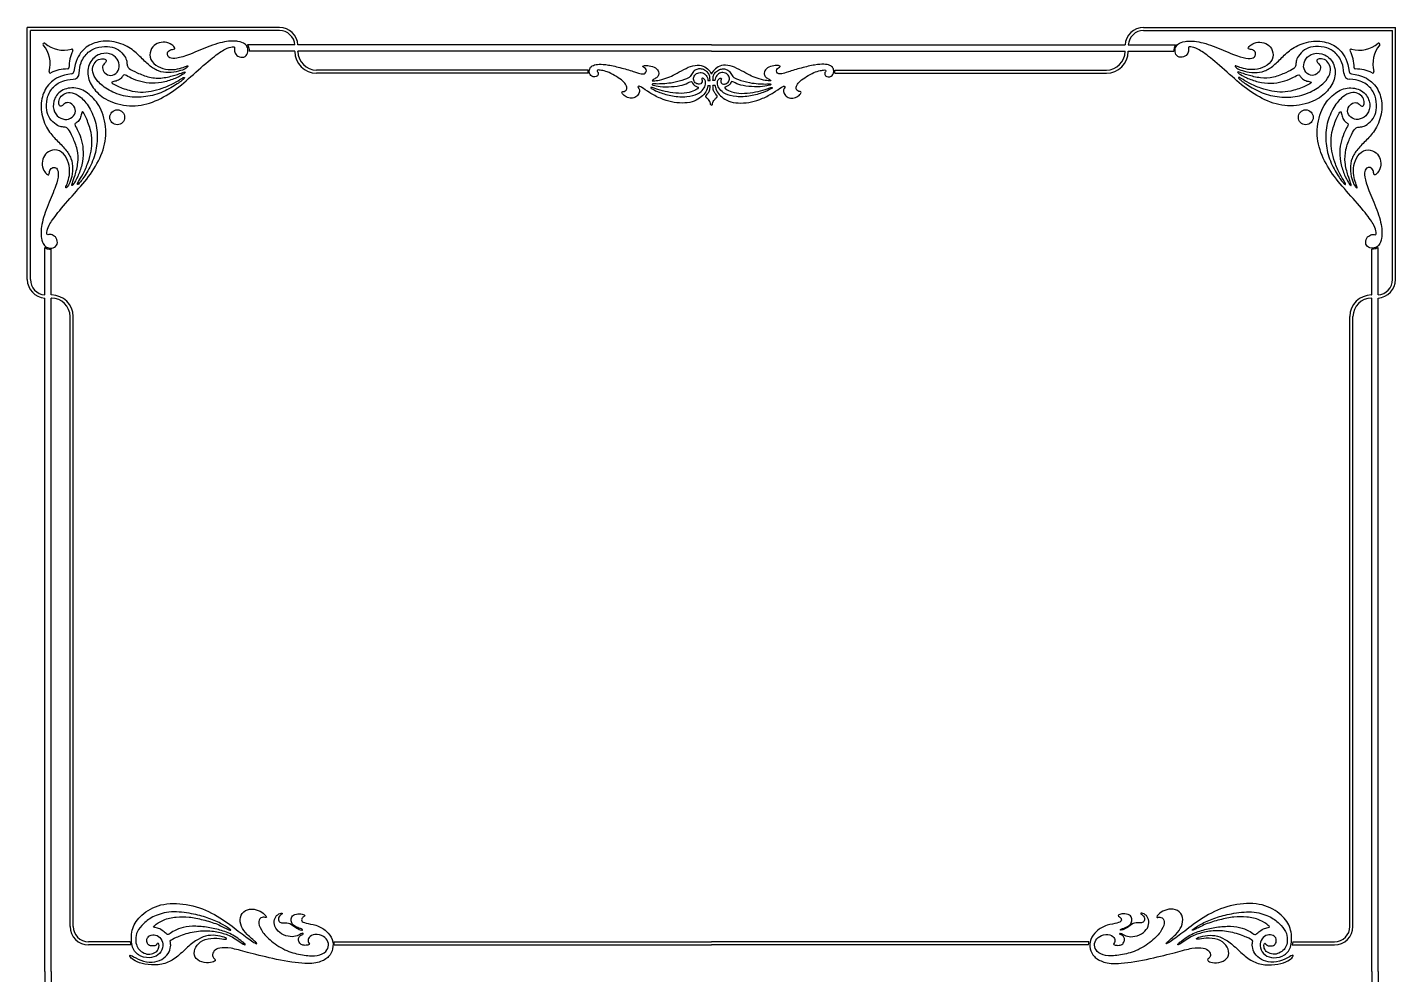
# Model space of a CAD drawing. Header units: millimetres. Extents: x -116 to 115, y -94 to 73.
# Drawn here: x 4.2 to 115, y -3.8 to 72.8 of the extents above; entities that cross this region are included whole.
import ezdxf

# ---------------------------------------------------------------- set-up
doc = ezdxf.new("R2010")
doc.units = ezdxf.units.MM
doc.header["$MEASUREMENT"] = 0
doc.layers.add('Layer 03', color=5, linetype='Continuous')

msp = doc.modelspace()

# ---------------------------------------------------------------- linework, layer by layer
at = {"layer": 'Layer 03'}
for p, q in [((4.21, 52.41), (4.21, 72.81)), ((24.62, 72.81), (4.21, 72.81)), ((4.46, 52.41), (4.46, 72.56)), ((24.62, 72.56), (4.46, 72.56)), ((94.58, 72.81), (114.98, 72.81)), ((94.58, 72.56), (114.73, 72.56)), ((114.73, 52.41), (114.73, 72.56)), ((114.98, 52.41), (114.98, 72.81)), ((25.87, 71.39), (22.03, 71.39)), ((59.6, 71.39), (26.12, 71.39)), ((59.6, 71.39), (93.08, 71.39)), ((93.33, 71.39), (97.16, 71.39)), ((25.87, 70.89), (22.17, 70.89)), ((25.87, 70.86), (25.87, 70.89)), ((26.12, 70.86), (26.12, 70.89)), ((59.6, 70.89), (26.12, 70.89)), ((59.6, 70.89), (93.08, 70.89)), ((93.08, 70.86), (93.08, 70.89)), ((93.33, 70.89), (97.03, 70.89)), ((93.33, 70.86), (93.33, 70.89)), ((49.61, 69.36), (27.62, 69.36)), ((49.63, 69.11), (27.62, 69.11)), ((69.57, 69.11), (91.58, 69.11)), ((69.59, 69.36), (91.58, 69.36)), ((59.31, 68.1), (59.48, 68.1)), ((59.32, 68.51), (59.48, 68.51)), ((59.88, 68.51), (59.72, 68.51)), ((59.89, 68.1), (59.72, 68.1)), ((5.64, 51.16), (5.64, 54.99)), ((6.14, 51.16), (6.14, 54.86)), ((113.06, 51.16), (113.06, 54.86)), ((113.56, 51.16), (113.56, 54.99)), ((6.17, 51.16), (6.14, 51.16)), ((113.03, 51.16), (113.06, 51.16)), ((5.64, -3.58), (5.64, 50.91)), ((6.14, -3.58), (6.14, 50.91)), ((6.17, 50.91), (6.14, 50.91)), ((113.03, 50.91), (113.06, 50.91)), ((113.06, -3.58), (113.06, 50.91)), ((113.56, -3.58), (113.56, 50.91)), ((7.67, 0.07), (7.67, 49.41)), ((7.92, 0.07), (7.92, 49.41)), ((111.28, 0.07), (111.28, 49.41)), ((111.53, 0.07), (111.53, 49.41)), ((12.55, -1.18), (9.17, -1.18)), ((12.58, -1.43), (9.17, -1.43)), ((29.04, -1.18), (59.6, -1.18)), ((29.06, -1.43), (59.6, -1.43)), ((90.15, -1.18), (59.6, -1.18)), ((90.13, -1.43), (59.6, -1.43)), ((106.61, -1.43), (110.03, -1.43)), ((106.65, -1.18), (110.03, -1.18)), ((5.64, -3.58), (5.64, -58.07)), ((6.14, -3.58), (6.14, -58.07)), ((113.06, -3.58), (113.06, -58.07)), ((113.56, -3.58), (113.56, -58.07))]:
    msp.add_line(p, q, dxfattribs=at)
for centre in [(11.49, 65.54), (107.71, 65.54)]:
    msp.add_circle(centre, 0.601, dxfattribs=at)
for centre, radius, start, end in [((24.62, 71.31), 1.5, 3.0041, 90), ((24.62, 71.31), 1.25, 3.6056, 90), ((94.58, 71.31), 1.5, 90, 176.9959), ((94.58, 71.31), 1.25, 90, 176.3944), ((5.57, 71.45), 0.0946, 135, 219.9535), ((3.68, 69.87), 2.38, 344.7159, 39.9535), ((5.57, 71.45), 0.0946, 50.0465, 135), ((7.16, 73.35), 2.38, 230.0465, 285.2841), ((10.68, 69.55), 3.1, 153.6462, 180), ((7.81, 70.96), 0.0946, 333.6461, 105.2841), ((111.38, 70.96), 0.0946, 74.7159, 206.3539), ((108.52, 69.55), 3.1, 360, 26.3538), ((112.04, 73.35), 2.38, 254.7159, 309.9535), ((115.52, 69.87), 2.38, 140.0465, 195.2841), ((113.62, 71.45), 0.0946, 45, 129.9535), ((113.62, 71.45), 0.0946, 320.0465, 45), ((27.62, 70.86), 1.75, 180, 270), ((27.62, 70.86), 1.5, 180, 270), ((91.58, 70.86), 1.5, 270, 0), ((91.58, 70.86), 1.75, 270, 360), ((6.06, 69.21), 0.0946, 164.7159, 296.3539), ((7.48, 66.35), 3.1, 90, 116.3538), ((7.48, 69.55), 0.0946, 270, 315), ((7.48, 69.55), 0.0946, 315, 0), ((7.77, 69.26), 0.2, 278.7422, 351.2578), ((7.91, 69.12), 0.5, 271.5277, 358.4723), ((111.29, 69.12), 0.5, 181.5277, 268.4723), ((111.43, 69.26), 0.2, 188.7422, 261.2578), ((111.72, 69.55), 0.0946, 180, 225), ((111.72, 69.55), 0.0946, 225, 270), ((111.72, 66.35), 3.1, 63.6462, 90), ((113.13, 69.21), 0.0946, 243.6461, 15.2841), ((5.71, 52.41), 1.5, 180, 266.9959), ((5.71, 52.41), 1.25, 180, 266.3944), ((113.48, 52.41), 1.5, 273.0041, 0), ((113.48, 52.41), 1.25, 273.6056, 0), ((6.17, 49.41), 1.75, 0, 90), ((113.03, 49.41), 1.75, 90, 180), ((6.17, 49.41), 1.5, 360, 90), ((113.03, 49.41), 1.5, 90, 180), ((9.17, 0.07), 1.5, 180, 270), ((9.17, 0.07), 1.25, 180, 270), ((110.03, 0.07), 1.5, 270, 0), ((110.03, 0.07), 1.25, 270, 0)]:
    msp.add_arc(centre, radius, start, end, dxfattribs=at)
for points, knots in [([(8.41, 69.1), (8.42, 69.45), (8.54, 70.09), (9.1, 70.87), (9.99, 71.28), (10.95, 71.28), (11.6, 71.05), (12.14, 70.47), (12.28, 70.05), (12.28, 69.73), (12.36, 69.51), (13.05, 69.15), (14.1, 68.73), (15.16, 68.67), (16.24, 68.96), (16.87, 69.19), (17.04, 69.23), (16.97, 69.1), (16.33, 68.73), (15.36, 68.37), (14.28, 68.25), (13.38, 68.4), (12.57, 68.7), (12.1, 69.01), (11.99, 68.97), (11.85, 68.71), (11.5, 68.48), (11.1, 68.41), (10.97, 68.38), (11.27, 68.14), (12.51, 67.66), (13.39, 67.55), (14.23, 67.63), (15.11, 67.86), (16.13, 68.3), (16.74, 68.71), (16.96, 68.8), (16.96, 68.68), (16.18, 68.1), (14.88, 67.39), (13.44, 67.11), (11.96, 67.19), (10.62, 67.79), (9.76, 68.53), (9.45, 69.2), (9.52, 69.78), (9.85, 70.2), (10.34, 70.3), (10.65, 70.19), (10.56, 69.96), (10.29, 69.76), (10.28, 69.32), (10.68, 68.91), (11.28, 68.9), (11.72, 69.45), (11.63, 70.12), (11.13, 70.69), (10.17, 70.79), (9.23, 70.16), (8.99, 68.85), (9.57, 67.78), (10.57, 66.87), (12.49, 66.32), (14.36, 66.66), (16.13, 67.66), (17.62, 68.98), (19.32, 70.48), (20.28, 71.12), (20.87, 71.27), (21, 71.24), (20.99, 71.09), (20.96, 70.85), (21.21, 70.41), (21.78, 70.34), (22.1, 70.71), (22.06, 71.22), (21.84, 71.49), (21.37, 71.71), (20.26, 71.74), (18.55, 71.16), (16.98, 70.44), (16.06, 70.25), (15.62, 70.38), (15.5, 70.67), (15.67, 71), (16.08, 71.04), (16.23, 71.1), (15.95, 71.42), (15.38, 71.68), (14.7, 71.54), (14.23, 71.16), (14.02, 70.38), (14.57, 69.69), (15.4, 69.39), (16.22, 69.38), (16.87, 69.59), (17.19, 69.73), (17.25, 69.69), (17.03, 69.47), (16.52, 69.25), (15.63, 69.11), (14.81, 69.23), (14.08, 69.69), (13.32, 70.47), (12.55, 71.21), (11.05, 71.79), (9.61, 71.63), (8.61, 71.01), (8.1, 70.11), (7.97, 69.23)], [-87.387525, -87.387525, -87.387525, -87.387525, -86.815487, -85.996473, -85.177459, -84.358445, -83.539431, -82.720417, -81.901403, -81.082389, -80.263375, -79.444361, -78.625347, -77.806333, -76.987319, -76.168305, -75.349291, -74.530277, -73.711263, -72.892249, -72.073235, -71.254221, -70.435207, -69.616193, -68.797179, -67.978164, -67.15915, -66.340136, -65.521122, -64.702108, -63.883094, -63.06408, -62.245066, -61.426052, -60.607038, -59.788024, -58.96901, -58.149996, -57.330982, -56.511968, -55.692954, -54.87394, -54.054926, -53.235912, -52.416898, -51.597884, -50.77887, -49.959856, -49.140842, -48.321828, -47.502814, -46.6838, -45.864786, -45.045772, -44.226758, -43.407744, -42.588729, -41.769715, -40.950701, -40.131687, -39.312673, -38.493659, -37.674645, -36.855631, -36.036617, -35.217603, -34.398589, -33.579575, -32.760561, -31.941547, -31.122533, -30.303519, -29.484505, -28.665491, -27.846477, -27.027463, -26.208449, -25.389435, -24.570421, -23.751407, -22.932393, -22.113379, -21.294365, -20.475351, -19.656337, -18.837323, -18.018309, -17.199294, -16.38028, -15.561266, -14.742252, -13.923238, -13.104224, -12.28521, -11.466196, -10.647182, -9.828168, -9.009154, -8.19014, -7.371126, -6.552112, -5.733098, -4.914084, -4.09507, -3.276056, -2.457042, -1.638028, -0.819014, -0.041581, -0.041581, -0.041581, -0.041581]), ([(22.03, 71.39), (22.04, 71.38), (22.08, 71.33), (22.13, 71.21), (22.17, 71.05), (22.17, 70.94), (22.17, 70.89)], [24.8173888, 24.8173888, 24.8173888, 24.8173888, 24.8489347, 25.0190529, 25.2031971, 25.3440697, 25.3440697, 25.3440697, 25.3440697]), ([(97.16, 71.39), (97.16, 71.38), (97.12, 71.33), (97.07, 71.21), (97.03, 71.05), (97.03, 70.94), (97.03, 70.89)], [24.8173888, 24.8173888, 24.8173888, 24.8173888, 24.8489347, 25.0190529, 25.2031971, 25.3440697, 25.3440697, 25.3440697, 25.3440697]), ([(110.79, 69.1), (110.78, 69.45), (110.65, 70.09), (110.1, 70.87), (109.21, 71.28), (108.24, 71.28), (107.6, 71.05), (107.06, 70.47), (106.91, 70.05), (106.92, 69.73), (106.83, 69.51), (106.14, 69.15), (105.1, 68.73), (104.04, 68.67), (102.96, 68.96), (102.33, 69.19), (102.15, 69.23), (102.23, 69.1), (102.87, 68.73), (103.84, 68.37), (104.92, 68.25), (105.82, 68.4), (106.62, 68.7), (107.09, 69.01), (107.2, 68.97), (107.34, 68.71), (107.7, 68.48), (108.1, 68.41), (108.23, 68.38), (107.92, 68.14), (106.68, 67.66), (105.81, 67.55), (104.97, 67.63), (104.09, 67.86), (103.07, 68.3), (102.46, 68.71), (102.24, 68.8), (102.24, 68.68), (103.02, 68.1), (104.32, 67.39), (105.75, 67.11), (107.23, 67.19), (108.58, 67.79), (109.44, 68.53), (109.75, 69.2), (109.68, 69.78), (109.35, 70.2), (108.85, 70.3), (108.55, 70.19), (108.64, 69.96), (108.91, 69.76), (108.91, 69.32), (108.51, 68.91), (107.92, 68.9), (107.48, 69.45), (107.56, 70.12), (108.07, 70.69), (109.02, 70.79), (109.97, 70.16), (110.2, 68.85), (109.63, 67.78), (108.63, 66.87), (106.7, 66.32), (104.83, 66.66), (103.07, 67.66), (101.57, 68.98), (99.88, 70.48), (98.92, 71.12), (98.33, 71.27), (98.19, 71.24), (98.21, 71.09), (98.24, 70.85), (97.98, 70.41), (97.41, 70.34), (97.09, 70.71), (97.14, 71.22), (97.36, 71.49), (97.83, 71.71), (98.94, 71.74), (100.65, 71.16), (102.21, 70.44), (103.13, 70.25), (103.57, 70.38), (103.7, 70.67), (103.53, 71), (103.12, 71.04), (102.97, 71.1), (103.25, 71.42), (103.82, 71.68), (104.5, 71.54), (104.97, 71.16), (105.17, 70.38), (104.63, 69.69), (103.8, 69.39), (102.98, 69.38), (102.33, 69.59), (102, 69.73), (101.95, 69.69), (102.17, 69.47), (102.68, 69.25), (103.56, 69.11), (104.39, 69.23), (105.12, 69.69), (105.87, 70.47), (106.65, 71.21), (108.15, 71.79), (109.58, 71.63), (110.59, 71.01), (111.09, 70.11), (111.23, 69.23)], [-87.387525, -87.387525, -87.387525, -87.387525, -86.815487, -85.996473, -85.177459, -84.358445, -83.539431, -82.720417, -81.901403, -81.082389, -80.263375, -79.444361, -78.625347, -77.806333, -76.987319, -76.168305, -75.349291, -74.530277, -73.711263, -72.892249, -72.073235, -71.254221, -70.435207, -69.616193, -68.797179, -67.978164, -67.15915, -66.340136, -65.521122, -64.702108, -63.883094, -63.06408, -62.245066, -61.426052, -60.607038, -59.788024, -58.96901, -58.149996, -57.330982, -56.511968, -55.692954, -54.87394, -54.054926, -53.235912, -52.416898, -51.597884, -50.77887, -49.959856, -49.140842, -48.321828, -47.502814, -46.6838, -45.864786, -45.045772, -44.226758, -43.407744, -42.588729, -41.769715, -40.950701, -40.131687, -39.312673, -38.493659, -37.674645, -36.855631, -36.036617, -35.217603, -34.398589, -33.579575, -32.760561, -31.941547, -31.122533, -30.303519, -29.484505, -28.665491, -27.846477, -27.027463, -26.208449, -25.389435, -24.570421, -23.751407, -22.932393, -22.113379, -21.294365, -20.475351, -19.656337, -18.837323, -18.018309, -17.199294, -16.38028, -15.561266, -14.742252, -13.923238, -13.104224, -12.28521, -11.466196, -10.647182, -9.828168, -9.009154, -8.19014, -7.371126, -6.552112, -5.733098, -4.914084, -4.09507, -3.276056, -2.457042, -1.638028, -0.819014, -0.041581, -0.041581, -0.041581, -0.041581]), ([(59.31, 68.1), (59.3, 68.06), (59.26, 67.83), (59.1, 67.47), (58.67, 67.09), (58.06, 66.75), (57.22, 66.66), (56.38, 66.75), (55.46, 67.04), (54.56, 67.53), (53.88, 68.01), (53.7, 68.07), (53.62, 68.02), (53.71, 67.88), (53.82, 67.63), (53.63, 67.28), (53.32, 67.08), (52.91, 67.07), (52.47, 67.3), (52.31, 67.57), (52.39, 67.62), (52.64, 67.65), (52.78, 67.83), (52.73, 68.11), (52.46, 68.47), (51.93, 68.83), (51.28, 69.2), (50.77, 69.32), (50.41, 69.39), (50.3, 69.31), (50.38, 69.22), (50.46, 69.11), (50.39, 68.87), (50.15, 68.79), (49.9, 68.84), (49.76, 68.99), (49.69, 69.22), (49.73, 69.54), (50, 69.76), (50.48, 69.85), (51.17, 69.8), (52.34, 69.54), (53.47, 69.19), (53.94, 69.02), (54.18, 69.05), (54.31, 69.18), (54.35, 69.42), (54.17, 69.55), (53.98, 69.64), (54.07, 69.72), (54.39, 69.75), (55.01, 69.64), (55.33, 69.29), (55.34, 68.94), (55.16, 68.73), (54.84, 68.56), (54.78, 68.49), (54.86, 68.47), (55.36, 68.53), (56.11, 68.74), (56.62, 69), (57.35, 69.42), (58.09, 69.76), (58.81, 69.78), (59.31, 69.46), (59.51, 69.2), (59.6, 69.03)], [27.051446, 27.051446, 27.051446, 27.051446, 27.150286, 27.581243, 28.0122, 28.443157, 28.874114, 29.305071, 29.736027, 30.166984, 30.597941, 31.028898, 31.459855, 31.890812, 32.321769, 32.752726, 33.183683, 33.61464, 34.045597, 34.476554, 34.90751, 35.338467, 35.769424, 36.200381, 36.631338, 37.062295, 37.493252, 37.924209, 38.355166, 38.786123, 39.21708, 39.648037, 40.078993, 40.50995, 40.940907, 41.371864, 41.802821, 42.233778, 42.664735, 43.095692, 43.526649, 43.957606, 44.388563, 44.81952, 45.250477, 45.681433, 46.11239, 46.543347, 46.974304, 47.405261, 47.836218, 48.267175, 48.698132, 49.129089, 49.560046, 49.991003, 50.42196, 50.852916, 51.283873, 51.71483, 52.145787, 52.576744, 53.007701, 53.438658, 53.869615, 54.300572, 54.300572, 54.300572, 54.300572]), ([(59.89, 68.1), (59.9, 68.06), (59.94, 67.83), (60.1, 67.47), (60.52, 67.09), (61.14, 66.75), (61.97, 66.66), (62.82, 66.75), (63.74, 67.04), (64.64, 67.53), (65.31, 68.01), (65.49, 68.07), (65.57, 68.02), (65.49, 67.88), (65.38, 67.63), (65.57, 67.28), (65.88, 67.08), (66.29, 67.07), (66.73, 67.3), (66.89, 67.57), (66.8, 67.62), (66.56, 67.65), (66.42, 67.83), (66.47, 68.11), (66.74, 68.47), (67.27, 68.83), (67.91, 69.2), (68.42, 69.32), (68.79, 69.39), (68.9, 69.31), (68.82, 69.22), (68.74, 69.11), (68.81, 68.87), (69.05, 68.79), (69.3, 68.84), (69.44, 68.99), (69.51, 69.22), (69.47, 69.54), (69.2, 69.76), (68.72, 69.85), (68.03, 69.8), (66.86, 69.54), (65.72, 69.19), (65.26, 69.02), (65.02, 69.05), (64.88, 69.18), (64.85, 69.42), (65.02, 69.55), (65.22, 69.64), (65.12, 69.72), (64.81, 69.75), (64.19, 69.64), (63.87, 69.29), (63.85, 68.94), (64.04, 68.73), (64.36, 68.56), (64.42, 68.49), (64.33, 68.47), (63.84, 68.53), (63.09, 68.74), (62.58, 69), (61.84, 69.42), (61.1, 69.76), (60.38, 69.78), (59.89, 69.46), (59.68, 69.2), (59.6, 69.03)], [27.051446, 27.051446, 27.051446, 27.051446, 27.150286, 27.581243, 28.0122, 28.443157, 28.874114, 29.305071, 29.736027, 30.166984, 30.597941, 31.028898, 31.459855, 31.890812, 32.321769, 32.752726, 33.183683, 33.61464, 34.045597, 34.476554, 34.90751, 35.338467, 35.769424, 36.200381, 36.631338, 37.062295, 37.493252, 37.924209, 38.355166, 38.786123, 39.21708, 39.648037, 40.078993, 40.50995, 40.940907, 41.371864, 41.802821, 42.233778, 42.664735, 43.095692, 43.526649, 43.957606, 44.388563, 44.81952, 45.250477, 45.681433, 46.11239, 46.543347, 46.974304, 47.405261, 47.836218, 48.267175, 48.698132, 49.129089, 49.560046, 49.991003, 50.42196, 50.852916, 51.283873, 51.71483, 52.145787, 52.576744, 53.007701, 53.438658, 53.869615, 54.300572, 54.300572, 54.300572, 54.300572]), ([(7.8, 69.06), (6.91, 68.92), (6.02, 68.42), (5.4, 67.41), (5.23, 65.98), (5.82, 64.48), (6.56, 63.7), (7.33, 62.95), (7.8, 62.22), (7.92, 61.39), (7.78, 60.51), (7.55, 60), (7.34, 59.78), (7.29, 59.83), (7.44, 60.16), (7.65, 60.81), (7.64, 61.63), (7.34, 62.46), (6.64, 63), (5.87, 62.8), (5.48, 62.33), (5.35, 61.65), (5.61, 61.08), (5.93, 60.8), (5.99, 60.95), (6.03, 61.36), (6.36, 61.53), (6.65, 61.4), (6.77, 60.96), (6.58, 60.04), (5.87, 58.48), (5.29, 56.77), (5.32, 55.66), (5.53, 55.19), (5.81, 54.97), (6.32, 54.92), (6.69, 55.24), (6.62, 55.81), (6.18, 56.07), (5.94, 56.04), (5.79, 56.02), (5.76, 56.16), (5.91, 56.75), (6.55, 57.71), (8.05, 59.4), (9.37, 60.9), (10.37, 62.66), (10.71, 64.53), (10.16, 66.46), (9.24, 67.46), (8.17, 68.03), (6.86, 67.8), (6.24, 66.85), (6.34, 65.9), (6.91, 65.39), (7.57, 65.31), (8.13, 65.75), (8.12, 66.34), (7.71, 66.74), (7.27, 66.74), (7.07, 66.47), (6.84, 66.38), (6.72, 66.68), (6.83, 67.18), (7.25, 67.51), (7.83, 67.58), (8.5, 67.27), (9.24, 66.41), (9.84, 65.06), (9.92, 63.58), (9.63, 62.15), (8.93, 60.85), (8.34, 60.07), (8.23, 60.07), (8.31, 60.29), (8.72, 60.9), (9.17, 61.92), (9.39, 62.8), (9.47, 63.64), (9.37, 64.51), (8.88, 65.75), (8.65, 66.06), (8.62, 65.93), (8.55, 65.53), (8.32, 65.17), (8.06, 65.03), (8.02, 64.93), (8.33, 64.45), (8.63, 63.65), (8.77, 62.75), (8.66, 61.67), (8.29, 60.7), (7.92, 60.06), (7.8, 59.98), (7.83, 60.16), (8.07, 60.79), (8.36, 61.87), (8.3, 62.93), (7.88, 63.97), (7.51, 64.66), (7.3, 64.75), (6.98, 64.74), (6.56, 64.89), (5.98, 65.43), (5.75, 66.07), (5.75, 67.04), (6.16, 67.93), (6.93, 68.48), (7.58, 68.61), (7.92, 68.62)], [0.041581, 0.041581, 0.041581, 0.041581, 0.819014, 1.638028, 2.457042, 3.276056, 4.09507, 4.914084, 5.733098, 6.552112, 7.371126, 8.19014, 9.009154, 9.828168, 10.647182, 11.466196, 12.28521, 13.104224, 13.923238, 14.742252, 15.561266, 16.38028, 17.199294, 18.018308, 18.837323, 19.656337, 20.475351, 21.294365, 22.113379, 22.932393, 23.751407, 24.570421, 25.389435, 26.208449, 27.027463, 27.846477, 28.665491, 29.484505, 30.303519, 31.122533, 31.941547, 32.760561, 33.579575, 34.398589, 35.217603, 36.036617, 36.855631, 37.674645, 38.493659, 39.312673, 40.131687, 40.950701, 41.769715, 42.588729, 43.407743, 44.226757, 45.045772, 45.864786, 46.6838, 47.502814, 48.321828, 49.140842, 49.959856, 50.77887, 51.597884, 52.416898, 53.235912, 54.054926, 54.87394, 55.692954, 56.511968, 57.330982, 58.149996, 58.96901, 59.788024, 60.607038, 61.426052, 62.245066, 63.06408, 63.883094, 64.702108, 65.521122, 66.340136, 67.15915, 67.978164, 68.797178, 69.616192, 70.435206, 71.254221, 72.073235, 72.892249, 73.711263, 74.530277, 75.349291, 76.168305, 76.987319, 77.806333, 78.625347, 79.444361, 80.263375, 81.082389, 81.901403, 82.720417, 83.539431, 84.358445, 85.177459, 85.996473, 86.815487, 87.387525, 87.387525, 87.387525, 87.387525]), ([(49.63, 69.11), (49.62, 69.15), (49.6, 69.23), (49.61, 69.32), (49.61, 69.35), (49.61, 69.36)], [14.3612264, 14.3612264, 14.3612264, 14.3612264, 14.4952243, 14.6090081, 14.6128976, 14.6128976, 14.6128976, 14.6128976]), ([(59.48, 68.51), (59.48, 68.55), (59.47, 68.75), (59.46, 68.89), (59.31, 69.2), (58.95, 69.42), (58.63, 69.47), (58.33, 69.41), (58.06, 69.19), (57.91, 68.81), (57.51, 68.6), (56.48, 68.31), (55.79, 68.25), (55.24, 68.22), (54.77, 68.25), (54.78, 68.18), (54.9, 68.11), (55.61, 67.99), (56.61, 68.01), (57.46, 68.18), (57.94, 68.46), (58.02, 68.41), (58.11, 68.18), (58.31, 68.05), (58.57, 67.97), (58.51, 67.87), (58.16, 67.64), (57.42, 67.44), (56.46, 67.5), (55.62, 67.67), (54.86, 67.93), (54.72, 67.97), (54.64, 67.93), (54.77, 67.83), (55.34, 67.55), (56.42, 67.22), (57.64, 67.15), (58.55, 67.43), (58.98, 67.8), (59.14, 68.23), (59.1, 68.54), (58.94, 68.71), (58.82, 68.72), (58.78, 68.65), (58.88, 68.54), (58.82, 68.29), (58.64, 68.2), (58.32, 68.25), (58.12, 68.53), (58.15, 68.88), (58.46, 69.16), (58.89, 69.17), (59.2, 68.94), (59.3, 68.67), (59.31, 68.51), (59.32, 68.51)], [4.628177, 4.628177, 4.628177, 4.628177, 4.740526, 5.171483, 5.60244, 6.033397, 6.464354, 6.895311, 7.326268, 7.757225, 8.188181, 8.619138, 9.050095, 9.481052, 9.912009, 10.342966, 10.773923, 11.20488, 11.635837, 12.066794, 12.497751, 12.928708, 13.359664, 13.790621, 14.221578, 14.652535, 15.083492, 15.514449, 15.945406, 16.376363, 16.80732, 17.238277, 17.669234, 18.100191, 18.531148, 18.962104, 19.393061, 19.824018, 20.254975, 20.685932, 21.116889, 21.547846, 21.978803, 22.40976, 22.840717, 23.271674, 23.702631, 24.133587, 24.564544, 24.995501, 25.426458, 25.857415, 26.288372, 26.719329, 26.724458, 26.724458, 26.724458, 26.724458]), ([(59.72, 68.51), (59.72, 68.55), (59.72, 68.75), (59.74, 68.89), (59.89, 69.2), (60.25, 69.42), (60.57, 69.47), (60.87, 69.41), (61.13, 69.19), (61.29, 68.81), (61.68, 68.6), (62.72, 68.31), (63.41, 68.25), (63.96, 68.22), (64.42, 68.25), (64.41, 68.18), (64.3, 68.11), (63.58, 67.99), (62.59, 68.01), (61.74, 68.18), (61.26, 68.46), (61.18, 68.41), (61.09, 68.18), (60.88, 68.05), (60.62, 67.97), (60.69, 67.87), (61.04, 67.64), (61.78, 67.44), (62.74, 67.5), (63.58, 67.67), (64.34, 67.93), (64.48, 67.97), (64.56, 67.93), (64.43, 67.83), (63.85, 67.55), (62.78, 67.22), (61.56, 67.15), (60.65, 67.43), (60.22, 67.8), (60.05, 68.23), (60.1, 68.54), (60.26, 68.71), (60.37, 68.72), (60.42, 68.65), (60.32, 68.54), (60.37, 68.29), (60.56, 68.2), (60.87, 68.25), (61.07, 68.53), (61.05, 68.88), (60.74, 69.16), (60.31, 69.17), (60, 68.94), (59.9, 68.67), (59.88, 68.51), (59.88, 68.51)], [4.628177, 4.628177, 4.628177, 4.628177, 4.740526, 5.171483, 5.60244, 6.033397, 6.464354, 6.895311, 7.326268, 7.757225, 8.188181, 8.619138, 9.050095, 9.481052, 9.912009, 10.342966, 10.773923, 11.20488, 11.635837, 12.066794, 12.497751, 12.928708, 13.359664, 13.790621, 14.221578, 14.652535, 15.083492, 15.514449, 15.945406, 16.376363, 16.80732, 17.238277, 17.669234, 18.100191, 18.531148, 18.962104, 19.393061, 19.824018, 20.254975, 20.685932, 21.116889, 21.547846, 21.978803, 22.40976, 22.840717, 23.271674, 23.702631, 24.133587, 24.564544, 24.995501, 25.426458, 25.857415, 26.288372, 26.719329, 26.724458, 26.724458, 26.724458, 26.724458]), ([(69.57, 69.11), (69.58, 69.15), (69.59, 69.23), (69.59, 69.32), (69.59, 69.35), (69.59, 69.36)], [14.3612264, 14.3612264, 14.3612264, 14.3612264, 14.4952243, 14.6090081, 14.6128976, 14.6128976, 14.6128976, 14.6128976]), ([(111.4, 69.06), (112.28, 68.92), (113.18, 68.42), (113.8, 67.41), (113.96, 65.98), (113.38, 64.48), (112.64, 63.7), (111.86, 62.95), (111.4, 62.22), (111.28, 61.39), (111.42, 60.51), (111.64, 60), (111.86, 59.78), (111.9, 59.83), (111.76, 60.16), (111.55, 60.81), (111.56, 61.63), (111.86, 62.46), (112.55, 63), (113.33, 62.8), (113.71, 62.33), (113.85, 61.65), (113.59, 61.08), (113.27, 60.8), (113.21, 60.95), (113.17, 61.36), (112.84, 61.53), (112.55, 61.4), (112.42, 60.96), (112.61, 60.04), (113.33, 58.48), (113.91, 56.77), (113.88, 55.66), (113.66, 55.19), (113.39, 54.97), (112.88, 54.92), (112.51, 55.24), (112.58, 55.81), (113.02, 56.07), (113.26, 56.04), (113.41, 56.02), (113.44, 56.16), (113.29, 56.75), (112.65, 57.71), (111.15, 59.4), (109.83, 60.9), (108.83, 62.66), (108.49, 64.53), (109.04, 66.46), (109.95, 67.46), (111.02, 68.03), (112.33, 67.8), (112.96, 66.85), (112.86, 65.9), (112.29, 65.39), (111.62, 65.31), (111.07, 65.75), (111.08, 66.34), (111.49, 66.74), (111.93, 66.74), (112.13, 66.47), (112.36, 66.38), (112.47, 66.68), (112.37, 67.18), (111.95, 67.51), (111.37, 67.58), (110.7, 67.27), (109.96, 66.41), (109.36, 65.06), (109.28, 63.58), (109.56, 62.15), (110.27, 60.85), (110.85, 60.07), (110.97, 60.07), (110.88, 60.29), (110.47, 60.9), (110.03, 61.92), (109.8, 62.8), (109.72, 63.64), (109.83, 64.51), (110.31, 65.75), (110.55, 66.06), (110.58, 65.93), (110.65, 65.53), (110.88, 65.17), (111.14, 65.03), (111.18, 64.93), (110.87, 64.45), (110.57, 63.65), (110.42, 62.75), (110.54, 61.67), (110.9, 60.7), (111.27, 60.06), (111.4, 59.98), (111.36, 60.16), (111.13, 60.79), (110.84, 61.87), (110.9, 62.93), (111.32, 63.97), (111.68, 64.66), (111.9, 64.75), (112.22, 64.74), (112.64, 64.89), (113.22, 65.43), (113.45, 66.07), (113.45, 67.04), (113.04, 67.93), (112.26, 68.48), (111.62, 68.61), (111.27, 68.62)], [0.041581, 0.041581, 0.041581, 0.041581, 0.819014, 1.638028, 2.457042, 3.276056, 4.09507, 4.914084, 5.733098, 6.552112, 7.371126, 8.19014, 9.009154, 9.828168, 10.647182, 11.466196, 12.28521, 13.104224, 13.923238, 14.742252, 15.561266, 16.38028, 17.199294, 18.018308, 18.837323, 19.656337, 20.475351, 21.294365, 22.113379, 22.932393, 23.751407, 24.570421, 25.389435, 26.208449, 27.027463, 27.846477, 28.665491, 29.484505, 30.303519, 31.122533, 31.941547, 32.760561, 33.579575, 34.398589, 35.217603, 36.036617, 36.855631, 37.674645, 38.493659, 39.312673, 40.131687, 40.950701, 41.769715, 42.588729, 43.407743, 44.226757, 45.045772, 45.864786, 46.6838, 47.502814, 48.321828, 49.140842, 49.959856, 50.77887, 51.597884, 52.416898, 53.235912, 54.054926, 54.87394, 55.692954, 56.511968, 57.330982, 58.149996, 58.96901, 59.788024, 60.607038, 61.426052, 62.245066, 63.06408, 63.883094, 64.702108, 65.521122, 66.340136, 67.15915, 67.978164, 68.797178, 69.616192, 70.435206, 71.254221, 72.073235, 72.892249, 73.711263, 74.530277, 75.349291, 76.168305, 76.987319, 77.806333, 78.625347, 79.444361, 80.263375, 81.082389, 81.901403, 82.720417, 83.539431, 84.358445, 85.177459, 85.996473, 86.815487, 87.387525, 87.387525, 87.387525, 87.387525]), ([(59.6, 66.52), (59.55, 66.52), (59.51, 66.56), (59.52, 66.66), (59.47, 66.82), (59.36, 66.98), (59.15, 67.15), (59.13, 67.27), (59.25, 67.39), (59.42, 67.64), (59.48, 67.77), (59.48, 67.96), (59.48, 68.1)], [0, 0, 0, 0, 0.430957, 0.861914, 1.292871, 1.723828, 2.154785, 2.585742, 3.016698, 3.447655, 3.878612, 4.290208, 4.290208, 4.290208, 4.290208]), ([(59.6, 66.52), (59.65, 66.52), (59.69, 66.56), (59.68, 66.66), (59.73, 66.82), (59.84, 66.98), (60.05, 67.15), (60.07, 67.27), (59.95, 67.39), (59.78, 67.64), (59.72, 67.77), (59.72, 67.96), (59.72, 68.1)], [0, 0, 0, 0, 0.430957, 0.861914, 1.292871, 1.723828, 2.154785, 2.585742, 3.016698, 3.447655, 3.878612, 4.290208, 4.290208, 4.290208, 4.290208]), ([(5.64, 54.99), (5.64, 54.99), (5.7, 54.95), (5.82, 54.9), (5.98, 54.86), (6.09, 54.86), (6.14, 54.86)], [24.8173888, 24.8173888, 24.8173888, 24.8173888, 24.8489347, 25.0190529, 25.2031971, 25.3440697, 25.3440697, 25.3440697, 25.3440697]), ([(113.56, 54.99), (113.55, 54.99), (113.5, 54.95), (113.38, 54.9), (113.22, 54.86), (113.11, 54.86), (113.06, 54.86)], [24.8173888, 24.8173888, 24.8173888, 24.8173888, 24.8489347, 25.0190529, 25.2031971, 25.3440697, 25.3440697, 25.3440697, 25.3440697]), ([(29.06, -1.43), (29.06, -1.42), (29.06, -1.34), (29.06, -1.26), (29.04, -1.18)], [73.1801928, 73.1801928, 73.1801928, 73.1801928, 73.2056977, 73.4312654, 73.4312654, 73.4312654, 73.4312654]), ([(90.13, -1.43), (90.13, -1.42), (90.13, -1.34), (90.14, -1.26), (90.15, -1.18)], [73.1801928, 73.1801928, 73.1801928, 73.1801928, 73.2056977, 73.4312654, 73.4312654, 73.4312654, 73.4312654])]:
    msp.add_open_spline(points, degree=3, knots=knots, dxfattribs=at)
for points in [[(20.6, 0.21), (20.1, 0.57), (18.97, 1.35), (16.8, 2), (14.7, 1.89), (13.2, 0.85), (12.61, -0.19), (12.61, -1.6), (13.14, -2.32), (14.1, -2.55), (14.85, -2.3), (15.21, -1.69), (15.17, -1.02), (14.73, -0.61), (14.22, -0.6), (13.87, -0.84), (13.87, -1.27), (14.06, -1.51), (14.5, -1.54), (14.69, -1.41), (14.79, -1.26), (14.88, -1.35), (14.89, -1.59), (14.74, -1.99), (14.25, -2.2), (13.78, -2.19), (13.3, -1.88), (13.05, -1.56), (12.95, -0.99), (13.05, -0.34), (13.6, 0.32), (14.4, 0.92), (15.81, 1.35), (17.6, 1.1), (18.77, 0.79), (19.93, 0.31), (20.64, -0.16), (20.72, -0.26), (20.54, -0.25), (19.65, 0.26), (18.43, 0.62), (17.28, 0.86), (16.28, 0.86), (15.17, 0.64), (14.41, 0.06), (14.41, 0), (14.62, -0.02), (15.03, -0.17), (15.41, -0.47), (15.59, -0.66), (15.95, -0.36), (16.58, -0.06), (17.53, 0.12), (18.72, 0.02), (19.82, -0.2), (20.85, -0.58), (21.94, -1.4), (21.87, -1.53), (20.75, -0.7), (19.85, -0.42), (18.73, -0.23), (17.39, -0.38), (16.13, -0.86), (15.75, -1.07), (15.79, -1.19), (15.85, -1.53), (15.66, -2.16), (15.13, -2.64), (14.34, -2.9), (13.35, -2.74), (12.58, -2.22), (12.46, -2.3), (12.62, -2.56), (13.22, -2.89), (14.23, -3.11), (15.4, -2.99), (16.27, -2.49), (17.2, -1.59), (18.04, -0.92), (18.84, -0.63), (19.65, -0.66), (20.4, -0.87), (20.34, -1.02), (19.59, -0.85), (18.56, -0.94), (17.89, -1.4), (17.63, -2.15), (17.92, -2.7), (18.74, -2.94), (19.37, -2.8), (19.47, -2.62), (19.35, -2.55), (19.15, -2.31), (19.28, -1.9), (19.72, -1.64), (20.65, -1.65), (21.9, -2.01), (23.99, -2.55), (26.67, -3.02), (27.91, -2.87), (28.68, -2.41), (28.98, -1.76), (28.97, -0.98), (28.48, -0.28), (27.58, 0.22), (26.68, 0.31), (26.36, 0.52), (26.46, 0.78), (26.68, 0.9), (26.68, 0.98), (26.28, 1.13), (25.69, 1.01), (25.53, 0.69), (25.59, 0.33), (25.81, 0.11), (26.22, -0.09), (26.47, -0.14), (26.54, -0.25), (26.32, -0.25), (25.95, -0.05), (25.49, 0.36), (24.94, 0.36), (24.64, 0.34), (24.48, 0.68), (24.67, 0.98), (24.88, 1.1), (24.82, 1.17), (24.34, 0.99), (24.16, 0.51), (24.25, -0.08), (24.74, -0.58), (25.54, -0.82), (26.07, -0.72), (26.47, -0.46), (26.58, -0.49), (26.54, -0.59), (26.33, -0.63), (26.15, -0.84), (26.16, -1.15), (26.35, -1.42), (26.7, -1.49), (27.01, -1.43), (27.09, -1.35), (26.95, -1.28), (26.91, -0.92), (27.26, -0.55), (28.08, -0.6), (28.56, -1.05), (28.64, -1.57), (28.32, -2.13), (27.51, -2.37), (26.35, -2.26), (25.05, -1.91), (23.76, -1.01), (23.09, -0.21), (22.85, 0.52), (23.21, 0.88), (23.6, 0.73), (23.55, 0.88), (23.26, 1.22), (22.57, 1.51), (21.84, 1.43), (21.35, 0.83), (21.52, 0.03), (21.94, -0.58), (22.82, -1.28), (22.83, -1.43), (21.94, -0.83), (21.09, -0.15), (20.6, 0.21)], [(98.6, 0.21), (99.1, 0.57), (100.23, 1.35), (102.4, 2), (104.5, 1.89), (106, 0.85), (106.58, -0.19), (106.59, -1.6), (106.06, -2.32), (105.09, -2.55), (104.35, -2.3), (103.99, -1.69), (104.03, -1.02), (104.47, -0.61), (104.98, -0.6), (105.33, -0.84), (105.33, -1.27), (105.14, -1.51), (104.7, -1.54), (104.51, -1.41), (104.4, -1.26), (104.32, -1.35), (104.3, -1.59), (104.45, -1.99), (104.95, -2.2), (105.42, -2.19), (105.9, -1.88), (106.15, -1.56), (106.25, -0.99), (106.14, -0.34), (105.59, 0.32), (104.8, 0.92), (103.39, 1.35), (101.6, 1.1), (100.42, 0.79), (99.26, 0.31), (98.56, -0.16), (98.48, -0.26), (98.65, -0.25), (99.54, 0.26), (100.76, 0.62), (101.91, 0.86), (102.92, 0.86), (104.03, 0.64), (104.79, 0.06), (104.79, 0), (104.58, -0.02), (104.17, -0.17), (103.79, -0.47), (103.61, -0.66), (103.25, -0.36), (102.62, -0.06), (101.66, 0.12), (100.48, 0.02), (99.38, -0.2), (98.34, -0.58), (97.26, -1.4), (97.33, -1.53), (98.45, -0.7), (99.34, -0.42), (100.47, -0.23), (101.8, -0.38), (103.07, -0.86), (103.45, -1.07), (103.4, -1.19), (103.35, -1.53), (103.54, -2.16), (104.07, -2.64), (104.85, -2.9), (105.85, -2.74), (106.62, -2.22), (106.73, -2.3), (106.58, -2.56), (105.97, -2.89), (104.97, -3.11), (103.8, -2.99), (102.92, -2.49), (101.99, -1.59), (101.16, -0.92), (100.36, -0.63), (99.55, -0.66), (98.8, -0.87), (98.86, -1.02), (99.61, -0.85), (100.64, -0.94), (101.31, -1.4), (101.56, -2.15), (101.27, -2.7), (100.45, -2.94), (99.83, -2.8), (99.73, -2.62), (99.84, -2.55), (100.05, -2.31), (99.91, -1.9), (99.47, -1.64), (98.55, -1.65), (97.3, -2.01), (95.2, -2.55), (92.53, -3.02), (91.29, -2.87), (90.52, -2.41), (90.21, -1.76), (90.22, -0.98), (90.72, -0.28), (91.62, 0.22), (92.52, 0.31), (92.83, 0.52), (92.74, 0.78), (92.52, 0.9), (92.52, 0.98), (92.91, 1.13), (93.5, 1.01), (93.67, 0.69), (93.61, 0.33), (93.38, 0.11), (92.98, -0.09), (92.73, -0.14), (92.66, -0.25), (92.87, -0.25), (93.25, -0.05), (93.71, 0.36), (94.26, 0.36), (94.56, 0.34), (94.72, 0.68), (94.53, 0.98), (94.32, 1.1), (94.38, 1.17), (94.85, 0.99), (95.04, 0.51), (94.95, -0.08), (94.46, -0.58), (93.66, -0.82), (93.13, -0.72), (92.73, -0.46), (92.62, -0.49), (92.65, -0.59), (92.87, -0.63), (93.05, -0.84), (93.04, -1.15), (92.85, -1.42), (92.5, -1.49), (92.19, -1.43), (92.11, -1.35), (92.24, -1.28), (92.28, -0.92), (91.93, -0.55), (91.12, -0.6), (90.64, -1.05), (90.56, -1.57), (90.87, -2.13), (91.68, -2.37), (92.85, -2.26), (94.15, -1.91), (95.44, -1.01), (96.11, -0.21), (96.35, 0.52), (95.98, 0.88), (95.6, 0.73), (95.65, 0.88), (95.94, 1.22), (96.62, 1.51), (97.36, 1.43), (97.84, 0.83), (97.68, 0.03), (97.25, -0.58), (96.38, -1.28), (96.37, -1.43), (97.26, -0.83), (98.11, -0.15), (98.6, 0.21)], [(12.55, -1.18), (12.55, -1.27), (12.57, -1.35), (12.58, -1.43)], [(106.65, -1.18), (106.64, -1.27), (106.63, -1.35), (106.61, -1.43)]]:
    msp.add_open_spline(points, degree=3, dxfattribs=at)

doc.saveas('drawing.dxf')
